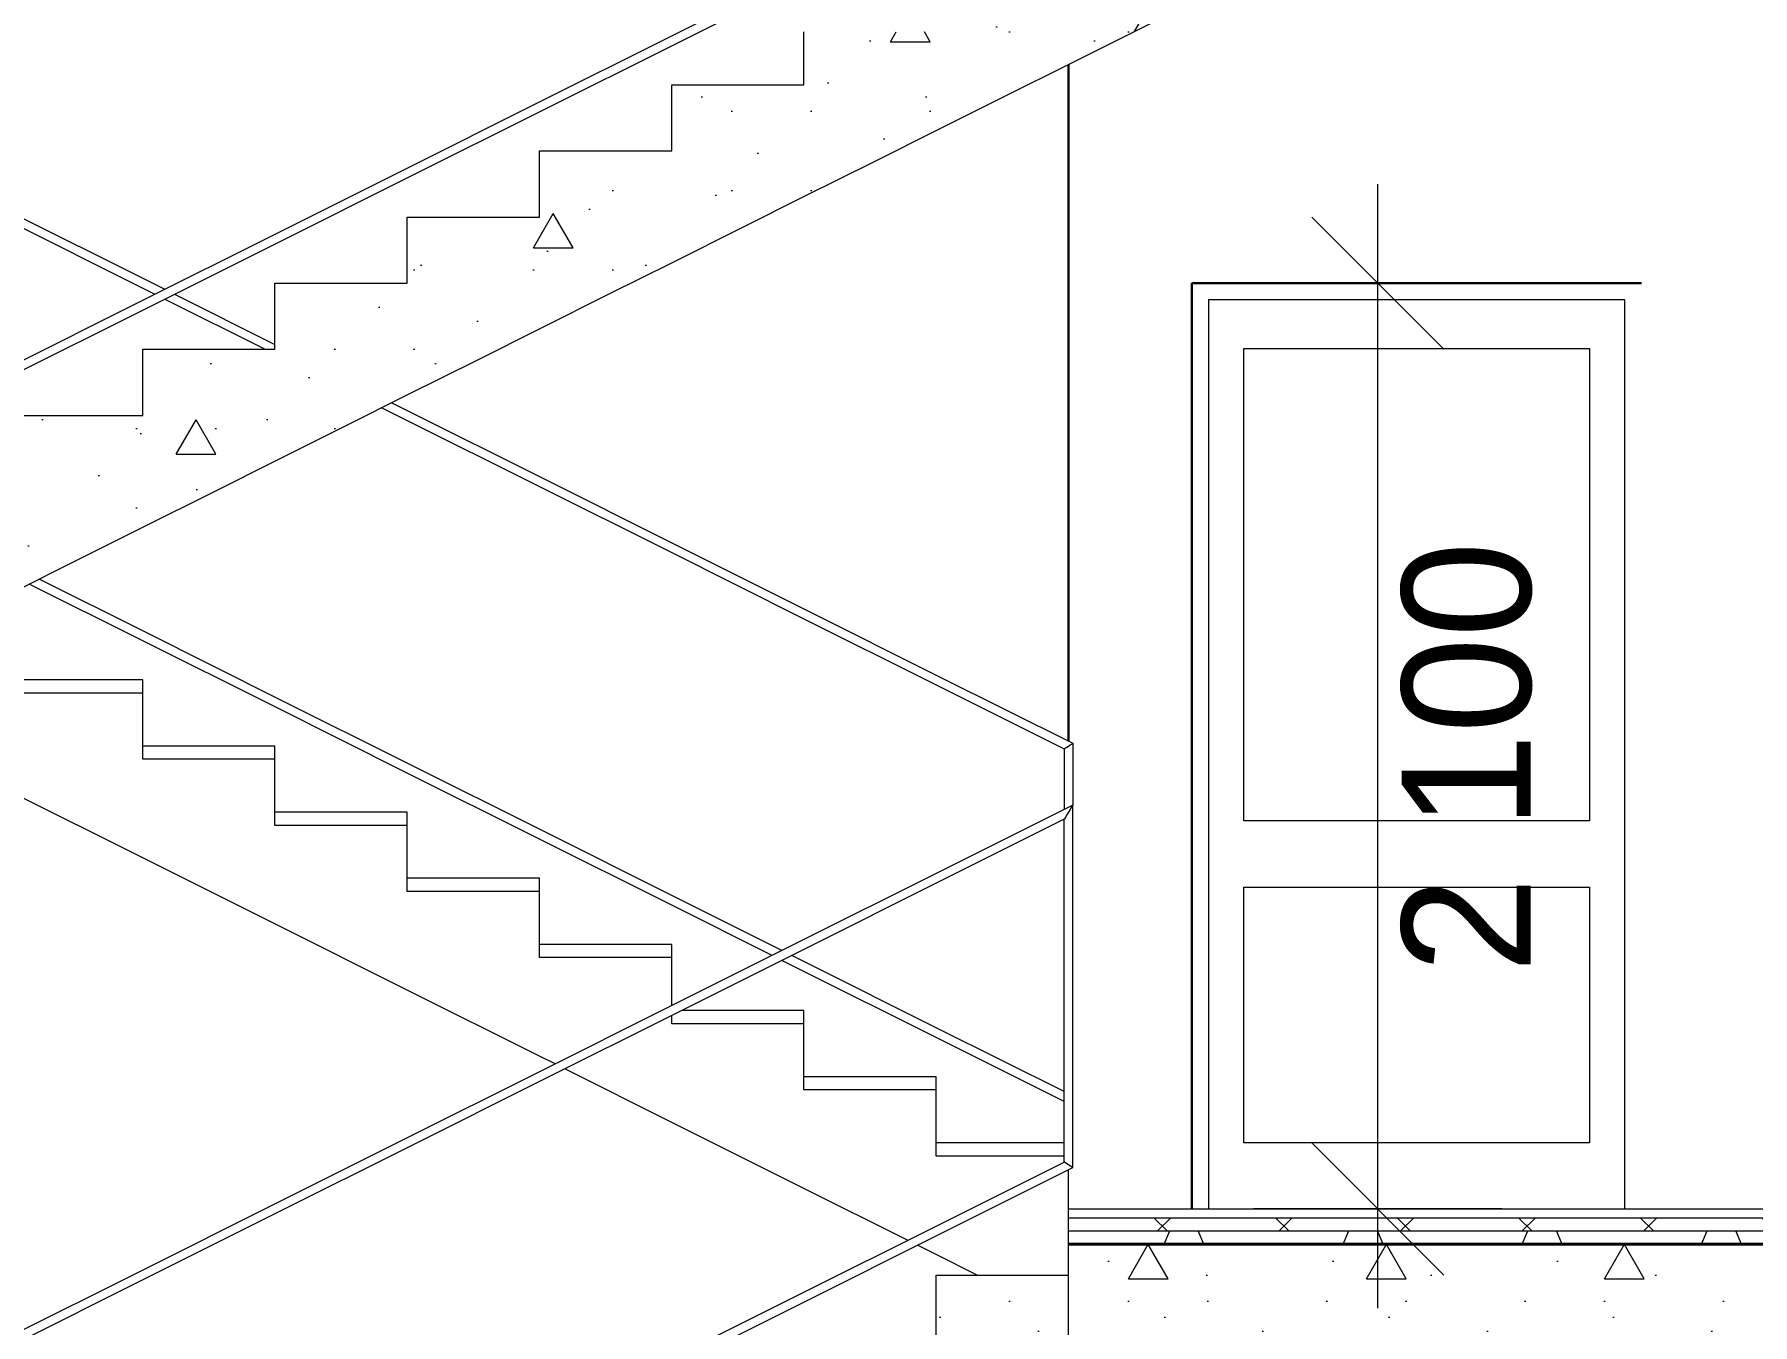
# Model space of a CAD drawing. Header units: millimetres. Extents: x -168133 to -32053, y -12928 to 37693.
# Drawn here: x -153681 to -149784, y 3637 to 6564 of the extents above; entities that cross this region are included whole.
import ezdxf

# ---------------------------------------------------------------- set-up
doc = ezdxf.new("R2010")
doc.units = ezdxf.units.MM
doc.header["$MEASUREMENT"] = 0
for name, color, linetype in [('Двери ArchiCAD', 7, 'Continuous'), ('Интерьер- Перегородка', 7, 'Continuous'), ('Кладочні розміри', 7, 'Continuous'), ('Лестницы внутренние', 7, 'Continuous'), ('Перекрытия', 7, 'Continuous')]:
    doc.layers.add(name, color=color, linetype=linetype)
for name, color, linetype, lineweight in [('Двери ArchiCAD_Ном._пера__1', 7, 'Continuous', 13), ('Двери ArchiCAD_Ном._пера__41', 7, 'Continuous', 30), ('Интерьер- Перегородка_Ном._пера__41', 7, 'Continuous', 30), ('Лестницы внутренние_Ном._пера__1', 7, 'Continuous', 13), ('Лестницы внутренние_Ном._пера__21', 7, 'Continuous', 20), ('Лестницы внутренние_Ном._пера__7', 7, 'Continuous', 5), ('Перекрытия_Ном._пера__1', 7, 'Continuous', 13), ('Перекрытия_Ном._пера__21', 7, 'Continuous', 20), ('Перекрытия_Ном._пера__61', 7, 'Continuous', 40)]:
    doc.layers.add(name, color=color, linetype=linetype, lineweight=lineweight)
doc.layers.add('Кладочні розміри_Ном._пера__98', color=7, linetype='Continuous', lineweight=13, true_color=0x001f3e)
doc.layers.add('Лестницы внутренние_Ном._пера__241', color=7, linetype='Continuous', lineweight=13, true_color=0x515151)
doc.styles.add('СГЕНЕРИР_СТИЛЬ_1', font='')
doc.styles.get('СГЕНЕРИР_СТИЛЬ_1').set_extended_font_data('Century Gothic')
doc.dimstyles.new('СГЕНЕРИР_СТИЛЬ__1', dxfattribs={"dimtxt": 292.500007, "dimasz": 285, "dimexe": 0.18, "dimexo": 444.840628, "dimgap": 0.09, "dimtad": 3, "dimdec": 0, "dimzin": 0, "dimdsep": 46, "dimtxsty": 'СГЕНЕРИР_СТИЛЬ_1', "dimblk": 'ARROWHEAD_6', "dimblk1": 'ARROWHEAD_6', "dimblk2": 'ARROWHEAD_6', "dimcen": 0.09, "dimclrd": 256, "dimclre": 256, "dimclrt": 256, "dimadec": 0, "dimazin": 0, "dimtfac": 1, "dimtdec": 4, "dimtmove": 0, "dimatfit": 3, "dimfxl": 0, "dimtolj": 1, "dimtzin": 0, "dimarcsym": 0})
doc.dimstyles.new('СГЕНЕРИР_СТИЛЬ__5', dxfattribs={"dimtxt": 292.500007, "dimasz": 285, "dimexe": 0.18, "dimexo": 444.840628, "dimgap": 0.09, "dimtad": 1, "dimtih": 1, "dimtoh": 1, "dimdec": 0, "dimzin": 0, "dimdsep": 46, "dimtxsty": 'СГЕНЕРИР_СТИЛЬ_1', "dimblk": 'ARROWHEAD_6', "dimblk1": 'ARROWHEAD_6', "dimblk2": 'ARROWHEAD_6', "dimcen": 0.09, "dimclrd": 256, "dimclre": 256, "dimclrt": 256, "dimadec": 0, "dimazin": 0, "dimtfac": 1, "dimtdec": 4, "dimtmove": 2, "dimatfit": 3, "dimfxl": 0, "dimtolj": 1, "dimtzin": 0, "dimarcsym": 0})
pattern_1 = [(0, (0, 0), (0, 935.3074), [90, -450]), (0, (270, 467.7), (0, 935.3074), [90, -450]), (60, (0, 0), (-810, 467.654), [90, -450]), (60, (540, 0), (-810, 467.654), [90, -450]), (120, (90, 0), (810, 467.654), [90, -450]), (120, (630, 0), (810, 467.654), [90, -450]), (0, (0, 90), (0, 180), [0, -180, 0, -270]), (45, (90, 90), (-127.27922, 127.27922), [0, -135, 0, -225])]

# ---------------------------------------------------------------- blocks, each defined once
blk = doc.blocks.new('Элемент разреза_168')
at = {"layer": 'Лестницы внутренние_Ном._пера__241', "linetype": 'Continuous'}
h = blk.add_hatch(dxfattribs=at)
h.set_pattern_fill('Бетон', color=256, style=0, pattern_type=2)
h.set_pattern_definition(pattern_1)
h.paths.add_polyline_path([(-154085.6, 5220), (-154085.6, 5170), (-154062.3, 5170), (-154040.2, 5170), (-154013.6, 5170), (-153988.4, 5170), (-153853.7, 5237.4), (-153735.6, 5296.4), (-153575.7, 5376.3), (-153435.6, 5446.4), (-153275.7, 5526.3), (-153135.6, 5596.4), (-152975.7, 5676.3), (-152835.6, 5746.4), (-152675.7, 5826.3), (-152535.6, 5896.4), (-152375.7, 5976.3), (-152235.6, 6046.4), (-152075.7, 6126.3), (-151935.6, 6196.4), (-151775.7, 6276.3), (-151635.6, 6346.4), (-151475.7, 6426.3), (-151335.6, 6496.4), (-151225.2, 6551.6), (-151128.4, 6600), (-151335.6, 6600), (-151335.6, 6720), (-151635.6, 6720), (-151635.6, 6570), (-151935.6, 6570), (-151935.6, 6420), (-152235.6, 6420), (-152235.6, 6270), (-152535.6, 6270), (-152535.6, 6120), (-152835.6, 6120), (-152835.6, 5970), (-153135.6, 5970), (-153135.6, 5820), (-153435.6, 5820), (-153435.6, 5670), (-153735.6, 5670), (-153735.6, 5520), (-154035.6, 5520), (-154035.6, 5370), (-154085.6, 5370)])
h = blk.add_hatch(dxfattribs=at)
h.set_pattern_fill('Бетон', color=256, style=0, pattern_type=2)
h.set_pattern_definition(pattern_1)
h.paths.add_polyline_path([(-151935.6, 6420), (-151935.6, 6450), (-152235.6, 6450), (-152235.6, 6420)])
h = blk.add_hatch(dxfattribs=at)
h.set_pattern_fill('Бетон', color=256, style=0, pattern_type=2)
h.set_pattern_definition(pattern_1)
h.paths.add_polyline_path([(-152235.6, 6270), (-152235.6, 6300), (-152535.6, 6300), (-152535.6, 6270)])
h = blk.add_hatch(dxfattribs=at)
h.set_pattern_fill('Бетон', color=256, style=0, pattern_type=2)
h.set_pattern_definition(pattern_1)
h.paths.add_polyline_path([(-152535.6, 6120), (-152535.6, 6150), (-152835.6, 6150), (-152835.6, 6120)])
h = blk.add_hatch(dxfattribs=at)
h.set_pattern_fill('Бетон', color=256, style=0, pattern_type=2)
h.set_pattern_definition(pattern_1)
h.paths.add_polyline_path([(-152835.6, 5970), (-152835.6, 6000), (-153135.6, 6000), (-153135.6, 5970)])
h = blk.add_hatch(dxfattribs=at)
h.set_pattern_fill('Бетон', color=256, style=0, pattern_type=2)
h.set_pattern_definition(pattern_1)
h.paths.add_polyline_path([(-153135.6, 5820), (-153135.6, 5850), (-153435.6, 5850), (-153435.6, 5820)])
h = blk.add_hatch(dxfattribs=at)
h.set_pattern_fill('Бетон', color=256, style=0, pattern_type=2)
h.set_pattern_definition(pattern_1)
h.paths.add_polyline_path([(-153435.6, 5670), (-153435.6, 5700), (-153735.6, 5700), (-153735.6, 5670)])
at = {"layer": 'Лестницы внутренние_Ном._пера__1', "linetype": 'Continuous'}
for p, q in [((-153435.6, 5070), (-153735.6, 5070)), ((-153435.6, 4920), (-153435.6, 5070)), ((-153135.6, 4920), (-153435.6, 4920)), ((-153135.6, 4770), (-153135.6, 4920)), ((-153435.6, 4696.4), (-153735.6, 4846.4)), ((-152835.6, 4770), (-153135.6, 4770)), ((-152835.6, 4620), (-152835.6, 4770)), ((-153135.6, 4546.4), (-153435.6, 4696.4)), ((-152535.6, 4620), (-152835.6, 4620)), ((-152535.6, 4470), (-152535.6, 4620)), ((-152835.6, 4396.4), (-153135.6, 4546.4)), ((-152235.6, 4470), (-152535.6, 4470)), ((-152235.6, 4361.2), (-152235.6, 4470)), ((-152535.6, 4246.4), (-152835.6, 4396.4)), ((-152235.6, 4320), (-152235.6, 4338.8)), ((-151935.6, 4320), (-152235.6, 4320)), ((-151935.6, 4170), (-151935.6, 4320)), ((-152500.4, 4228.8), (-152535.6, 4246.4)), ((-152235.6, 4096.4), (-152478.1, 4217.6)), ((-151635.6, 4170), (-151935.6, 4170)), ((-151635.6, 4050), (-151635.6, 4170)), ((-151935.6, 3946.4), (-152235.6, 4096.4)), ((-151335.6, 3900), (-151335.6, 3988.8)), ((-151700.4, 3828.8), (-151935.6, 3946.4)), ((-151635.6, 3796.4), (-151678.1, 3817.6)), ((-151542.9, 3750), (-151635.6, 3796.4))]:
    blk.add_line(p, q, dxfattribs=at)
at = {"layer": 'Лестницы внутренние_Ном._пера__21', "linetype": 'Continuous'}
for p, q in [((-151225.2, 6551.6), (-151128.4, 6600)), ((-151935.6, 6450), (-151935.6, 6570)), ((-151335.6, 6496.4), (-151225.2, 6551.6)), ((-151475.7, 6426.3), (-151335.6, 6496.4)), ((-152235.6, 6450), (-151935.6, 6450)), ((-152235.6, 6420), (-152235.6, 6450)), ((-152235.6, 6300), (-152235.6, 6420)), ((-151635.6, 6346.4), (-151475.7, 6426.3)), ((-151775.7, 6276.3), (-151635.6, 6346.4)), ((-152535.6, 6300), (-152235.6, 6300)), ((-152535.6, 6270), (-152535.6, 6300)), ((-151935.6, 6196.4), (-151775.7, 6276.3)), ((-152535.6, 6150), (-152535.6, 6270)), ((-152075.7, 6126.3), (-151935.6, 6196.4)), ((-152835.6, 6150), (-152535.6, 6150)), ((-152835.6, 6120), (-152835.6, 6150)), ((-152835.6, 6000), (-152835.6, 6120)), ((-152235.6, 6046.4), (-152075.7, 6126.3)), ((-152375.7, 5976.3), (-152235.6, 6046.4)), ((-153135.6, 6000), (-152835.6, 6000)), ((-153135.6, 5970), (-153135.6, 6000)), ((-153135.6, 5850), (-153135.6, 5970)), ((-152535.6, 5896.4), (-152375.7, 5976.3)), ((-152675.7, 5826.3), (-152535.6, 5896.4)), ((-153435.6, 5850), (-153135.6, 5850)), ((-153435.6, 5820), (-153435.6, 5850)), ((-153435.6, 5700), (-153435.6, 5820)), ((-152835.6, 5746.4), (-152675.7, 5826.3)), ((-152975.7, 5676.3), (-152835.6, 5746.4)), ((-153735.6, 5700), (-153435.6, 5700)), ((-153135.6, 5596.4), (-152975.7, 5676.3)), ((-153275.7, 5526.3), (-153135.6, 5596.4)), ((-153435.6, 5446.4), (-153275.7, 5526.3)), ((-153575.7, 5376.3), (-153435.6, 5446.4)), ((-153735.6, 5296.4), (-153575.7, 5376.3))]:
    blk.add_line(p, q, dxfattribs=at)
at = {"layer": 'Лестницы внутренние_Ном._пера__241', "linetype": 'Continuous'}
for p, q in [((-152240.1, 6558.9), (-151940.1, 6708.9)), ((-152231.2, 6541.1), (-151931.2, 6691.1)), ((-152540.1, 6408.9), (-152240.1, 6558.9)), ((-152531.2, 6391.1), (-152231.2, 6541.1)), ((-152840.1, 6258.9), (-152540.1, 6408.9)), ((-152831.2, 6241.1), (-152531.2, 6391.1)), ((-153140.1, 6108.9), (-152840.1, 6258.9)), ((-153131.2, 6091.1), (-152831.2, 6241.1)), ((-153731.2, 6158.9), (-153431.2, 6008.9)), ((-153740.1, 6141.1), (-153440.1, 5991.1)), ((-153440.1, 5958.9), (-153140.1, 6108.9)), ((-153431.2, 5941.1), (-153131.2, 6091.1)), ((-153431.2, 6008.9), (-153385.6, 5986.2)), ((-153440.1, 5991.1), (-153408, 5975)), ((-153385.6, 5963.8), (-153158, 5850)), ((-153363.3, 5975), (-153135.6, 5861.2)), ((-153740.1, 5808.9), (-153440.1, 5958.9)), ((-153731.2, 5791.1), (-153431.2, 5941.1)), ((-152893.2, 5717.6), (-152840.1, 5691.1)), ((-152870.8, 5728.8), (-152831.2, 5708.9)), ((-152840.1, 5691.1), (-152540.1, 5541.1)), ((-152831.2, 5708.9), (-152531.2, 5558.9)), ((-152540.1, 5541.1), (-152240.1, 5391.1)), ((-152531.2, 5558.9), (-152231.2, 5408.9)), ((-152240.1, 5391.1), (-151940.1, 5241.1)), ((-152231.2, 5408.9), (-151931.2, 5258.9)), ((-153440.1, 5191.1), (-153693.2, 5317.6)), ((-153431.2, 5208.9), (-153670.8, 5328.8)), ((-151940.1, 5241.1), (-151640.1, 5091.1)), ((-151931.2, 5258.9), (-151631.2, 5108.9)), ((-153140.1, 5041.1), (-153440.1, 5191.1)), ((-153131.2, 5058.9), (-153431.2, 5208.9)), ((-151631.2, 5108.9), (-151325.6, 4956.2)), ((-151640.1, 5091.1), (-151345.6, 4943.8)), ((-152840.1, 4891.1), (-153140.1, 5041.1)), ((-152831.2, 4908.9), (-153131.2, 5058.9)), ((-151335.6, 4950), (-151331.8, 4952.4)), ((-151331.8, 4952.4), (-151328.6, 4954.4)), ((-151328.6, 4954.4), (-151326.4, 4955.7)), ((-151326.4, 4955.7), (-151325.6, 4956.2)), ((-151325.6, 4956.2), (-151325.6, 4816.2)), ((-151345.6, 4943.8), (-151344.9, 4944.3)), ((-151345.6, 4943.8), (-151345.6, 4806.2)), ((-151344.9, 4944.3), (-151342.7, 4945.6)), ((-151342.7, 4945.6), (-151339.5, 4947.6)), ((-151339.5, 4947.6), (-151335.6, 4950)), ((-152540.1, 4741.1), (-152840.1, 4891.1)), ((-152531.2, 4758.9), (-152831.2, 4908.9)), ((-152231.2, 4608.9), (-152531.2, 4758.9)), ((-152240.1, 4591.1), (-152540.1, 4741.1)), ((-151985.6, 4486.2), (-152231.2, 4608.9)), ((-152008, 4475), (-152240.1, 4591.1)), ((-151940.1, 4441.1), (-151985.6, 4463.8)), ((-151931.2, 4458.9), (-151963.3, 4475)), ((-151631.2, 4308.9), (-151931.2, 4458.9)), ((-151640.1, 4291.1), (-151940.1, 4441.1)), ((-151345.6, 4143.8), (-151640.1, 4291.1)), ((-151345.6, 4166.2), (-151631.2, 4308.9))]:
    blk.add_line(p, q, dxfattribs=at)
at = {"layer": 'Лестницы внутренние_Ном._пера__7', "linetype": 'Continuous'}
for p, q in [((-153435.6, 5100), (-153735.6, 5100)), ((-153435.6, 5070), (-153435.6, 5100)), ((-153135.6, 4950), (-153435.6, 4950)), ((-153135.6, 4920), (-153135.6, 4950)), ((-152835.6, 4800), (-153135.6, 4800)), ((-152835.6, 4770), (-152835.6, 4800)), ((-152535.6, 4650), (-152835.6, 4650)), ((-152535.6, 4620), (-152535.6, 4650)), ((-152235.6, 4500), (-152535.6, 4500)), ((-152235.6, 4470), (-152235.6, 4500)), ((-151935.6, 4350), (-152213.3, 4350)), ((-151935.6, 4320), (-151935.6, 4350)), ((-151635.6, 4200), (-151935.6, 4200)), ((-151635.6, 4170), (-151635.6, 4200)), ((-151345.6, 4050), (-151635.6, 4050)), ((-151635.6, 4020), (-151635.6, 4050)), ((-151345.6, 4020), (-151635.6, 4020))]:
    blk.add_line(p, q, dxfattribs=at)
blk = doc.blocks.new('Элемент разреза_170')
at = {"layer": 'Лестницы внутренние_Ном._пера__241', "linetype": 'Continuous'}
h = blk.add_hatch(dxfattribs=at)
h.set_pattern_fill('Бетон', color=256, style=0, pattern_type=2)
h.set_pattern_definition(pattern_1)
h.paths.add_polyline_path([(-151335.6, 3720), (-151335.6, 3750), (-151635.6, 3750), (-151635.6, 3720)])
h = blk.add_hatch(dxfattribs=at)
h.set_pattern_fill('Бетон', color=256, style=0, pattern_type=2)
h.set_pattern_definition(pattern_1)
h.paths.add_polyline_path([(-154085.6, 2220), (-154085.6, 2170), (-154062.3, 2170), (-154040.2, 2170), (-154013.6, 2170), (-153988.4, 2170), (-153853.7, 2237.4), (-153735.6, 2296.4), (-153575.7, 2376.3), (-153435.6, 2446.4), (-153275.7, 2526.3), (-153135.6, 2596.4), (-152975.7, 2676.3), (-152835.6, 2746.4), (-152675.7, 2826.3), (-152535.6, 2896.4), (-152375.7, 2976.3), (-152235.6, 3046.4), (-152075.7, 3126.3), (-151935.6, 3196.4), (-151775.7, 3276.3), (-151635.6, 3346.4), (-151475.7, 3426.3), (-151335.6, 3496.4), (-151225.2, 3551.6), (-151128.4, 3600), (-151335.6, 3600), (-151335.6, 3720), (-151635.6, 3720), (-151635.6, 3570), (-151935.6, 3570), (-151935.6, 3420), (-152235.6, 3420), (-152235.6, 3270), (-152535.6, 3270), (-152535.6, 3120), (-152835.6, 3120), (-152835.6, 2970), (-153135.6, 2970), (-153135.6, 2820), (-153435.6, 2820), (-153435.6, 2670), (-153735.6, 2670), (-153735.6, 2520), (-154035.6, 2520), (-154035.6, 2370), (-154085.6, 2370)])
at = {"layer": 'Лестницы внутренние_Ном._пера__21', "linetype": 'Continuous'}
for p, q in [((-151635.6, 3750), (-151335.6, 3750)), ((-151635.6, 3720), (-151635.6, 3750)), ((-151335.6, 3720), (-151335.6, 3750)), ((-151635.6, 3600), (-151635.6, 3720)), ((-151335.6, 3600), (-151335.6, 3720))]:
    blk.add_line(p, q, dxfattribs=at)
at = {"layer": 'Лестницы внутренние_Ном._пера__241', "linetype": 'Continuous'}
for p, q in [((-151325.6, 4816.2), (-151640.1, 4658.9)), ((-151335.6, 4800), (-151339.5, 4793.8)), ((-151331.8, 4806.2), (-151335.6, 4800)), ((-151328.6, 4811.4), (-151331.8, 4806.2)), ((-151326.4, 4814.9), (-151328.6, 4811.4)), ((-151325.6, 4816.2), (-151326.4, 4814.9)), ((-151325.6, 3993.8), (-151325.6, 4816.2)), ((-151345.6, 4783.8), (-151631.2, 4641.1)), ((-151344.9, 4785.1), (-151345.6, 4783.8)), ((-151345.6, 4006.2), (-151345.6, 4783.8)), ((-151342.7, 4788.6), (-151344.9, 4785.1)), ((-151339.5, 4793.8), (-151342.7, 4788.6)), ((-151640.1, 4658.9), (-151940.1, 4508.9)), ((-151631.2, 4641.1), (-151931.2, 4491.1)), ((-151940.1, 4508.9), (-152240.1, 4358.9)), ((-151931.2, 4491.1), (-152231.2, 4341.1)), ((-152240.1, 4358.9), (-152540.1, 4208.9)), ((-152231.2, 4341.1), (-152531.2, 4191.1)), ((-152540.1, 4208.9), (-152840.1, 4058.9)), ((-152531.2, 4191.1), (-152831.2, 4041.1)), ((-152840.1, 4058.9), (-153140.1, 3908.9)), ((-152831.2, 4041.1), (-153131.2, 3891.1)), ((-151640.1, 3858.9), (-151345.6, 4006.2)), ((-151631.2, 3841.1), (-151325.6, 3993.8)), ((-151344.9, 4005.7), (-151345.6, 4006.2)), ((-151342.7, 4004.4), (-151344.9, 4005.7)), ((-151339.5, 4002.4), (-151342.7, 4004.4)), ((-151335.6, 4000), (-151339.5, 4002.4)), ((-151331.8, 3997.6), (-151335.6, 4000)), ((-151328.6, 3995.6), (-151331.8, 3997.6)), ((-151326.4, 3994.3), (-151328.6, 3995.6)), ((-151325.6, 3993.8), (-151326.4, 3994.3)), ((-153140.1, 3908.9), (-153440.1, 3758.9)), ((-153131.2, 3891.1), (-153431.2, 3741.1)), ((-151940.1, 3708.9), (-151640.1, 3858.9)), ((-151931.2, 3691.1), (-151631.2, 3841.1)), ((-153440.1, 3758.9), (-153740.1, 3608.9)), ((-153431.2, 3741.1), (-153731.2, 3591.1)), ((-152240.1, 3558.9), (-151940.1, 3708.9)), ((-152231.2, 3541.1), (-151931.2, 3691.1))]:
    blk.add_line(p, q, dxfattribs=at)
blk = doc.blocks.new('Элемент разреза_175')
at = {"layer": 'Интерьер- Перегородка_Ном._пера__41', "linetype": 'Continuous'}
blk.add_line((-151335.6, 6496.4), (-151335.6, 4961.2), dxfattribs=at)
blk = doc.blocks.new('Элемент разреза_182')
at = {"layer": 'Двери ArchiCAD_Ном._пера__1', "linetype": 'Continuous'}
for p, q in [((-151017.6, 5962), (-151017.6, 5852)), ((-150073.6, 5962), (-151017.6, 5962)), ((-150073.6, 5852), (-150073.6, 5962)), ((-151017.6, 5852), (-151017.6, 4050)), ((-150937.6, 4780), (-150937.6, 5852)), ((-150937.6, 5852), (-150153.6, 5852)), ((-150153.6, 5852), (-150153.6, 4780)), ((-150073.6, 4050), (-150073.6, 5852)), ((-150153.6, 4780), (-150937.6, 4780)), ((-150937.6, 4050), (-150937.6, 4630)), ((-150937.6, 4630), (-150153.6, 4630)), ((-150153.6, 4630), (-150153.6, 4050)), ((-151017.6, 4050), (-151017.6, 3900)), ((-150153.6, 4050), (-150937.6, 4050)), ((-150073.6, 3900), (-150073.6, 4050))]:
    blk.add_line(p, q, dxfattribs=at)
at = {"layer": 'Двери ArchiCAD_Ном._пера__41', "linetype": 'Continuous'}
for p, q in [((-151055.6, 6000), (-150035.6, 6000)), ((-151055.6, 3900), (-151055.6, 6000))]:
    blk.add_line(p, q, dxfattribs=at)
blk = doc.blocks.new('Элемент разреза_200')
at = {"layer": 'Перекрытия', "linetype": 'Continuous', "lineweight": 0, "true_color": 0x000000}
h = blk.add_hatch(dxfattribs=at)
h.set_pattern_fill('Фанера__2_', color=18, style=0, pattern_type=2)
h.set_pattern_definition([(0, (0, 0), (0, 90.000004), [])])
h.paths.add_polyline_path([(-149645.6, 3880), (-149645.6, 3900), (-151335.6, 3900), (-151335.6, 3880)])
h = blk.add_hatch(dxfattribs=at)
h.set_pattern_fill('Блоки', color=18, style=0, pattern_type=2)
h.set_pattern_definition([(45, (0, 0), (-137.88582, 137.88582), []), (135, (0, 0), (137.88582, 137.88582), [])])
h.paths.add_polyline_path([(-149645.6, 3850), (-149645.6, 3880), (-151335.6, 3880), (-151335.6, 3850)])
h = blk.add_hatch(dxfattribs=at)
h.set_pattern_fill('Стенка_каркасн__2х4_16_м_FB', color=18, style=0, pattern_type=2)
h.set_pattern_definition([(0, (0, 0), (0, 406400), []), (0, (0, 90), (0, 406400), []), (90, (0, 0), (-406.4, 0), [88.9, -406400]), (90, (38.1, 0), (-406.4, 0), [88.9, -406400]), (66.8014, (0, 0), (-343.3379, 147.1448), []), (293.1986, (38.1, 0), (343.3379, 147.1448), [])])
h.paths.add_polyline_path([(-149645.6, 3820), (-149645.6, 3850), (-151335.6, 3850), (-151335.6, 3820)])
h = blk.add_hatch(dxfattribs=at)
h.set_pattern_fill('structural_concrete', color=18, style=0, pattern_type=2)
h.set_pattern_definition([(0, (0, 0), (0, 935.3075), [90, -450]), (0, (270, 467.7), (0, 935.3075), [90, -450]), (60, (0, 0), (-810, 467.654), [90, -450]), (60, (540, 0), (-810, 467.654), [90, -450]), (120, (90, 0), (810, 467.654), [90, -450]), (120, (630, 0), (810, 467.654), [90, -450]), (0, (0, 90), (0, 180), [0, -180, 0, -270]), (45, (90, 90), (-127.27923, 127.27923), [0, -135, 0, -225])])
h.paths.add_polyline_path([(-151335.6, 3600), (-149645.6, 3600), (-149645.6, 3820), (-151335.6, 3820)])
at = {"layer": 'Перекрытия_Ном._пера__1', "linetype": 'Continuous'}
for p, q in [((-151335.6, 3900), (-149645.6, 3900)), ((-151335.6, 3880), (-151335.6, 3900)), ((-149645.6, 3880), (-149645.6, 3900)), ((-151335.6, 3880), (-149645.6, 3880)), ((-151335.6, 3850), (-151335.6, 3880)), ((-151335.6, 3880), (-149645.6, 3880)), ((-149645.6, 3850), (-149645.6, 3880)), ((-151335.6, 3850), (-149645.6, 3850)), ((-151335.6, 3850), (-149645.6, 3850)), ((-151335.6, 3820), (-151335.6, 3850)), ((-149645.6, 3820), (-149645.6, 3850))]:
    blk.add_line(p, q, dxfattribs=at)
at = {"layer": 'Перекрытия_Ном._пера__21', "linetype": 'Continuous'}
for p, q in [((-151335.6, 3600), (-151335.6, 3820)), ((-149645.6, 3600), (-149645.6, 3820))]:
    blk.add_line(p, q, dxfattribs=at)
at = {"layer": 'Перекрытия_Ном._пера__61', "linetype": 'Continuous'}
for p, q in [((-151335.6, 3820), (-149645.6, 3820)), ((-151335.6, 3820), (-149645.6, 3820)), ((-151335.6, 3600), (-149645.6, 3600))]:
    blk.add_line(p, q, dxfattribs=at)
blk = doc.blocks.new('*D457')
at = {"layer": 'Кладочні розміри_Ном._пера__98', "linetype": 'Continuous'}
for p, q in [((-150633.9, 6000), (-150633.9, 6225)), ((-150483.9, 5850), (-150783.9, 6150)), ((-150352.7, 6000), (-150915.2, 6000)), ((-150633.9, 3900), (-150633.9, 6000)), ((-150783.9, 4050), (-150483.9, 3750)), ((-150352.7, 3900), (-150915.2, 3900)), ((-150633.9, 3675), (-150633.9, 3900))]:
    blk.add_line(p, q, dxfattribs=at)
at = {"layer": 'Кладочні розміри_Ном._пера__98', "insert": (-150282.9, 4435.2), "char_height": 292.5, "attachment_point": 7, "rotation": 90, "style": 'СГЕНЕРИР_СТИЛЬ_1'}
blk.add_mtext('{2\xa0100}', dxfattribs=at)
blk = doc.blocks.new('ARROWHEAD_6')
at = {"color": 0, "linetype": 'Continuous', "lineweight": 0}
for p, q in [((-0.5, -0.5), (0.5, 0.5)), ((0, 0), (-1, 0))]:
    blk.add_line(p, q, dxfattribs=at)
blk = doc.blocks.new('*D473')
at = {"layer": 'Кладочні розміри_Ном._пера__98', "linetype": 'Continuous'}
for p, q in [((-154035.6, 5904.8), (-154035.6, 7855.5)), ((-151335.6, 7293), (-151335.6, 7855.5)), ((-153885.6, 7724.3), (-154185.6, 7424.3)), ((-151185.6, 7724.3), (-151485.6, 7424.3)), ((-154035.6, 7574.3), (-151335.6, 7574.3))]:
    blk.add_line(p, q, dxfattribs=at)
at = {"layer": 'Кладочні розміри_Ном._пера__98', "insert": (-153944, 7161.3), "char_height": 292.5, "attachment_point": 7, "style": 'СГЕНЕРИР_СТИЛЬ_1'}
blk.add_mtext('{2\xa0700}', dxfattribs=at)

msp = doc.modelspace()

# ---------------------------------------------------------------- block references
at = {"layer": 'Двери ArchiCAD'}
msp.add_blockref('Элемент разреза_182', (0, 0), dxfattribs=at)
at = {"layer": 'Интерьер- Перегородка'}
msp.add_blockref('Элемент разреза_175', (0, 0), dxfattribs=at)
at = {"layer": 'Лестницы внутренние'}
for name in ['Элемент разреза_168', 'Элемент разреза_170']:
    msp.add_blockref(name, (0, 0), dxfattribs=at)
at = {"layer": 'Перекрытия'}
msp.add_blockref('Элемент разреза_200', (0, 0), dxfattribs=at)

# ---------------------------------------------------------------- dimensions: what is measured, and where the dimension line sits
at = {"layer": 'Кладочні розміри', "color": 158, "linetype": 'Continuous', "lineweight": 13, "true_color": 0x001f3e}
dim = msp.add_linear_dim(base=(-155555.6, 7574.3), p1=(-154035.6, 5460), p2=(-151335.6, 6900), dimstyle='СГЕНЕРИР_СТИЛЬ__5', dxfattribs=at)
dim.commit()
dim.dimension.update_dxf_attribs({"geometry": '*D473', "text_midpoint": (-153442.6, 7307.6)})
dim = msp.add_linear_dim(base=(-150633.9, 3900), p1=(-151055.6, 3900), p2=(-150035.6, 6000), angle=90, dimstyle='СГЕНЕРИР_СТИЛЬ__1', dxfattribs=at)
dim.commit()
dim.dimension.update_dxf_attribs({"geometry": '*D457', "text_midpoint": (-150429.2, 4936.6)})

doc.saveas('drawing.dxf')
